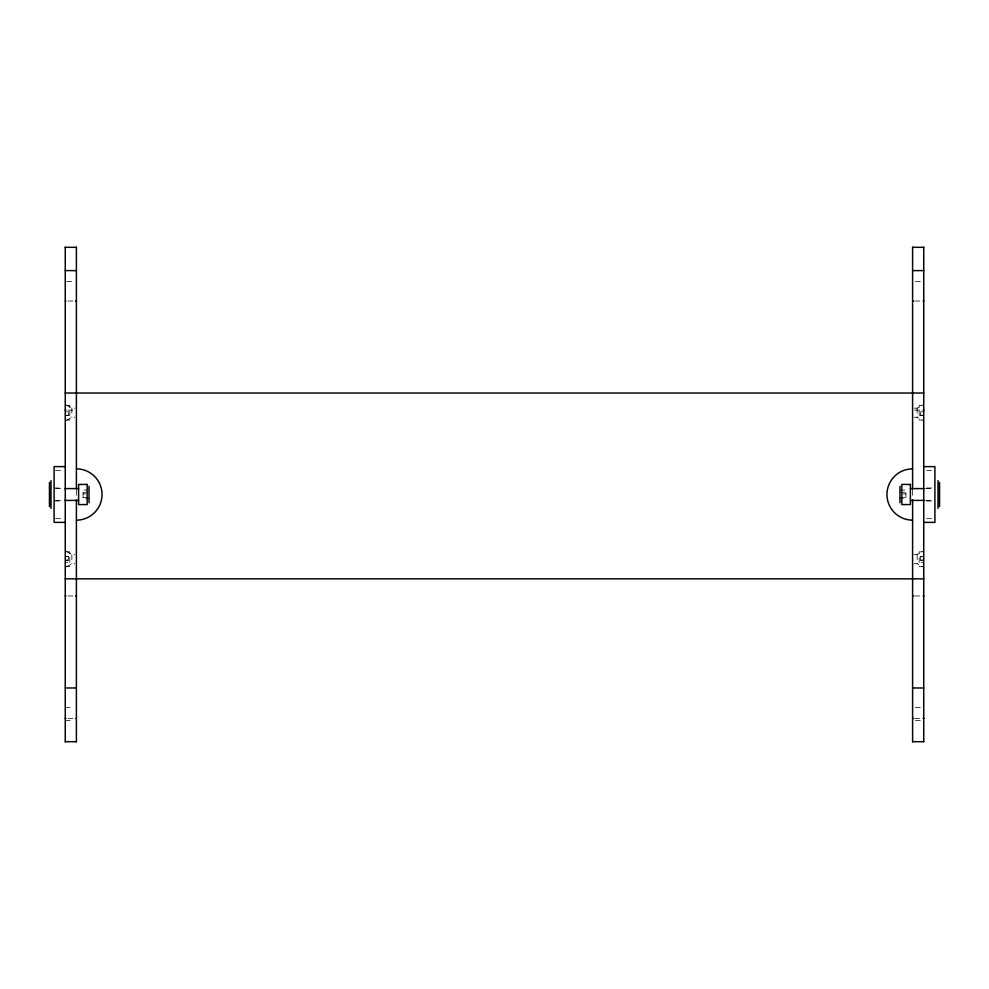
<?xml version="1.0" encoding="UTF-8"?>
<svg xmlns="http://www.w3.org/2000/svg" width="989" height="989" viewBox="0 0 989 989"><rect width="100%" height="100%" fill="white"/><g stroke="black" fill="none" stroke-linecap="round" stroke-linejoin="round"><path stroke-width="0.74" stroke-dasharray="4.95 3.71" d="M66.35 420.436L71.851 417.259L74.88 417.259M66.35 566.882L71.851 563.705L74.88 563.705M914.12 408.173L917.149 408.173L922.65 404.983M914.12 554.606L917.149 554.606L922.65 551.429M66.634 281.519L73.606 281.519M915.394 281.519L922.366 281.519M68.031 301.027L74.299 301.027M914.701 301.027L920.969 301.027M66.77 405.403L69.799 405.403L69.799 420.028L66.77 420.028M922.23 405.403L919.201 405.403L919.201 420.028L922.23 420.028M66.35 404.983L71.851 408.173L74.88 408.173M68.031 410.151L74.299 410.151M914.701 410.151L920.969 410.151M66.337 411.832L68.525 411.832M920.475 411.832L922.663 411.832M66.337 415.232L68.525 415.232M920.475 415.232L922.663 415.232M66.337 415.355L68.525 415.355L68.525 409.533M922.663 415.355L920.475 415.355L920.475 409.533M914.12 417.259L917.149 417.259L922.65 420.436M55.495 470.344L62.455 470.344M926.545 470.344L933.505 470.344M54.098 487.997L62.455 487.997M926.545 487.997L934.902 487.997M55.631 488.578L63.284 488.578M925.716 488.578L933.369 488.578M89.022 490L83.064 490L83.064 498.654L89.022 498.654M899.978 490L905.936 490L905.936 498.654L899.978 498.654M83.064 492.287L89.022 492.287M899.978 492.287L905.936 492.287M83.064 493.931L86.043 493.931M902.957 493.931L905.936 493.931M83.064 497.64L89.022 497.64M899.978 497.64L905.936 497.64M55.631 500.422L63.284 500.422M925.716 500.422L933.369 500.422M54.098 501.003L62.455 501.003M926.545 501.003L934.902 501.003M55.495 518.656L62.455 518.656M926.545 518.656L933.505 518.656M66.77 551.85L69.799 551.85L69.799 566.474L66.77 566.474M922.23 551.85L919.201 551.85L919.201 566.474L922.23 566.474M66.35 551.429L71.851 554.606L74.88 554.606M66.337 556.523L68.525 556.523L68.525 562.345L66.337 562.345M922.663 556.523L920.475 556.523L920.475 562.345L922.663 562.345M66.337 556.646L68.525 556.646M920.475 556.646L922.663 556.646M66.337 560.046L68.525 560.046M920.475 560.046L922.663 560.046M66.337 560.244L68.525 560.244M920.475 560.244L922.663 560.244M914.12 563.705L917.149 563.705L922.65 566.882M68.031 595.971L74.299 595.971M914.701 595.971L920.969 595.971M65.249 707.481L73.606 707.481M915.394 707.481L923.751 707.481M68.031 718.397L74.299 718.397M914.701 718.397L920.969 718.397M65.249 720.486L73.606 720.486M915.394 720.486L923.751 720.486M917.149 408.185L917.149 417.247M917.149 554.631L917.149 563.693M912.6 490.297L912.6 498.703M76.4 490.297L76.4 498.703M71.851 408.185L71.851 417.247M71.851 554.631L71.851 563.693"/><path stroke-width="1.48" d="M65.249 247.312L76.4 247.312M912.6 247.312L923.751 247.312M65.249 270.603L76.4 270.603M912.6 270.603L923.751 270.603M65.249 301.027L65.942 301.027M75.696 301.027L76.4 301.027M912.6 301.027L913.304 301.027M923.058 301.027L923.751 301.027M65.249 393.029L923.751 393.029M65.249 410.151L65.942 410.151M923.058 410.151L923.751 410.151M65.249 466.623L54.098 466.623L54.098 522.377L65.249 522.377M923.751 466.623L934.902 466.623L934.902 522.377L923.751 522.377M64.817 488.578L78.601 488.578M910.399 488.578L924.183 488.578M64.817 500.422L78.601 500.422M910.399 500.422L924.183 500.422M65.249 578.849L923.751 578.849M65.249 595.971L65.942 595.971M75.696 595.971L76.4 595.971M912.6 595.971L913.304 595.971M923.058 595.971L923.751 595.971M65.249 687.973L76.4 687.973M912.6 687.973L923.751 687.973M65.249 718.397L65.942 718.397M75.696 718.397L76.4 718.397M912.6 718.397L913.304 718.397M923.058 718.397L923.751 718.397M65.249 741.688L76.4 741.688M912.6 741.688L923.751 741.688M939.55 482.434L939.55 506.566M938.005 480.567L938.005 508.433M923.751 247.151L923.751 741.849M912.6 247.151L912.6 489.061M912.6 499.94L912.6 741.849M899.978 486.291L899.978 502.709M89.022 486.291L89.022 502.709M76.4 247.151L76.4 489.061M76.4 499.94L76.4 741.849M65.249 247.151L65.249 741.849M50.995 480.567L50.995 508.433M49.45 482.434L49.45 506.566M912.6 520.152A25.652 25.652 0 0 1 886.96 494.5A25.652 25.652 0 0 1 912.6 468.848M76.4 468.848A25.652 25.652 0 0 1 102.04 494.5A25.652 25.652 0 0 1 76.4 520.152M87.168 484.425L78.601 484.425L78.601 504.575L87.168 504.575L87.168 484.425M910.399 484.425L901.832 484.425L901.832 504.575L910.399 504.575L910.399 484.425"/></g></svg>
